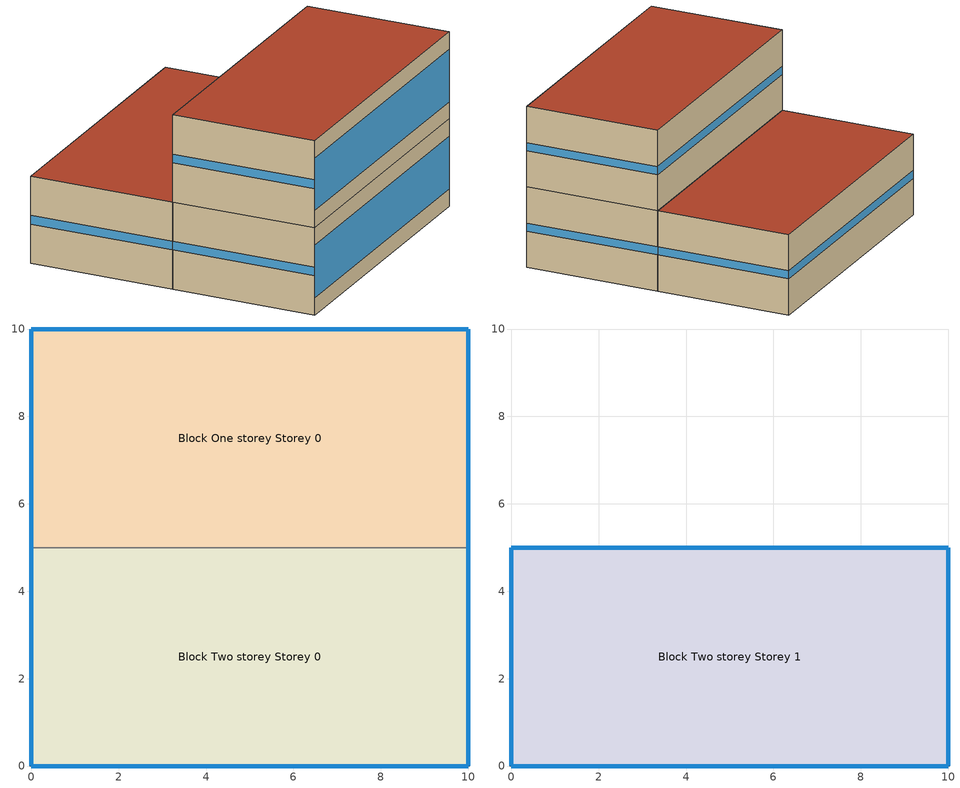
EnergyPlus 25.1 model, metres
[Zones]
Block Two storey Storey 0
 floor ground (Project Floor): 10,5 10,0 0,0 0,5 z0
 wall outside (Project Wall): 0,5 0,0 10,0 10,5 z0:3
 wall to Block One storey Storey 0 (Project Partition): 10,5 0,5 z0:3
 window (Project External Window): 10,0 10,5 / 0,5 0,0 z1.35:1.65; 0.01,0 10,0 z0.6:2.4
 roof outside (Project Ceiling): 10,0 10,5 0,5 0,0 z3
Block One storey Storey 0
 floor ground (Project Floor): 10,10 10,5 0,5 0,10 z0
 wall outside (Project Wall): 10,5 10,10 0,10 0,5 z0:3
 window (Project External Window): 10,5 10,10 / 10,10 0.01,10 / 0,10 0,5 z1.35:1.65
 roof outside (Project Flat Roof): 10,5 10,10 0,10 0,5 z3
Block Two storey Storey 1
 floor outside (Project Floor): 10,5 10,0 0,0 0,5 z3
 wall outside (Project Wall): 10,0 10,5 0,5 0,0 10,0 z3:6
 window (Project External Window): 10,0 10,5 / 10,5 0.01,5 / 0,5 0,0 z4.35:4.65; 0.01,0 10,0 z3.6:5.4
 roof outside (Project Flat Roof): 10,0 10,5 0,5 0,0 z6
[Building]
None: North Axis=0; Terrain=Suburbs; Loads Convergence Tolerance Value=0.04; Temperature Convergence Tolerance Value=0.4; Solar Distribution=FullInteriorAndExterior; Maximum Number of Warmup Days=25; Minimum Number of Warmup Days=6
[Site:Location]
DENVER_STAPLETON_CO_USA_WMO_724690: Latitude=39.77; Longitude=-104.87; Time Zone=-7; Elevation=1611
[SizingPeriod:DesignDay] Day of Month=21; Humidity Condition Type=Wetbulb; Barometric Pressure=83411; Rain Indicator=No; Snow Indicator=No; Daylight Saving Time Indicator=No; Solar Model Indicator=ASHRAEClearSky
Name | Month | Day Type | Maximum DryBulb Temperature | Daily DryBulb Temperature Range | Wetbulb or DewPoint at Maximum DryBulb | Wind Speed | Wind Direction | Sky Clearness
DENVER_STAPLETON Ann Htg 99.6% Condns DB | 12 | WinterDesignDay | -20 | 0 | -20 | 2.3 | 180 | 0
DENVER_STAPLETON Ann Clg .4% Condns DB=>MWB | 7 | SummerDesignDay | 34.1 | 15.2 | 15.8 | 4 | 120 | 1
[MATERIAL]
DefaultMaterial: Roughness=Rough; Thickness=0.1; Conductivity=0.1; Density=1000; Specific Heat=1000; Thermal Absorptance=0.9; Solar Absorptance=0.7; Visible Absorptance=0.7
[WINDOWMATERIAL:SIMPLEGLAZINGSYSTEM]
DefaultGlazing: UFactor=2.7; Solar Heat Gain Coefficient=0.763; Visible Transmittance=0.8
[CONSTRUCTION]
Project Wall; Project Partition; Project Floor; Project Flat Roof; Project Ceiling: DefaultMaterial
Project External Window: DefaultGlazing
[ZONE] Type=1; Multiplier=1; Ceiling Height=autocalculate; Volume=autocalculate; Floor Area=autocalculate; Part of Total Floor Area=Yes
Block Two storey Storey 0; Block Two storey Storey 1; Block One storey Storey 0
[SHADING:OVERHANG:PROJECTION] Tilt Angle from WindowDoor=90; Depth as Fraction of WindowDoor Height=0.5
Name | Window or Door
Block Two storey Storey 0 Wall 0001 window overhang | Block Two storey Storey 0 Wall 0001 window
Block Two storey Storey 0 Wall 0003 window overhang | Block Two storey Storey 0 Wall 0003 window
Block Two storey Storey 0 Wall 0004 window overhang | Block Two storey Storey 0 Wall 0004 window
Block Two storey Storey 1 Wall 0001 window overhang | Block Two storey Storey 1 Wall 0001 window
Block Two storey Storey 1 Wall 0002 window overhang | Block Two storey Storey 1 Wall 0002 window
Block Two storey Storey 1 Wall 0003 window overhang | Block Two storey Storey 1 Wall 0003 window
Block Two storey Storey 1 Wall 0004 window overhang | Block Two storey Storey 1 Wall 0004 window
Block One storey Storey 0 Wall 0001 window overhang | Block One storey Storey 0 Wall 0001 window
Block One storey Storey 0 Wall 0002 window overhang | Block One storey Storey 0 Wall 0002 window
Block One storey Storey 0 Wall 0003 window overhang | Block One storey Storey 0 Wall 0003 window
[HVACTEMPLATE:THERMOSTAT]
Zone Stat: Constant Heating Setpoint=20; Constant Cooling Setpoint=25
[HVACTEMPLATE:ZONE:IDEALLOADSAIRSYSTEM] Template Thermostat=Zone Stat; Maximum Heating Supply Air Temperature=50; Minimum Cooling Supply Air Temperature=13; Maximum Heating Supply Air Humidity Ratio=0.0156; Minimum Cooling Supply Air Humidity Ratio=0.0077; Heating Limit=NoLimit; Cooling Limit=NoLimit; Dehumidification Control Type=ConstantSensibleHeatRatio; Cooling Sensible Heat Ratio=0.7; Dehumidification Setpoint=60; Humidification Control Type=None; Humidification Setpoint=30; Outdoor Air Method=None; Outdoor Air Flow Rate per Person=0.00944; Outdoor Air Flow Rate per Zone Floor Area=0; Outdoor Air Flow Rate per Zone=0; Demand Controlled Ventilation Type=None; Outdoor Air Economizer Type=NoEconomizer; Heat Recovery Type=None; Sensible Heat Recovery Effectiveness=0.7; Latent Heat Recovery Effectiveness=0.65
Block Two storey Storey 0; Block Two storey Storey 1; Block One storey Storey 0
